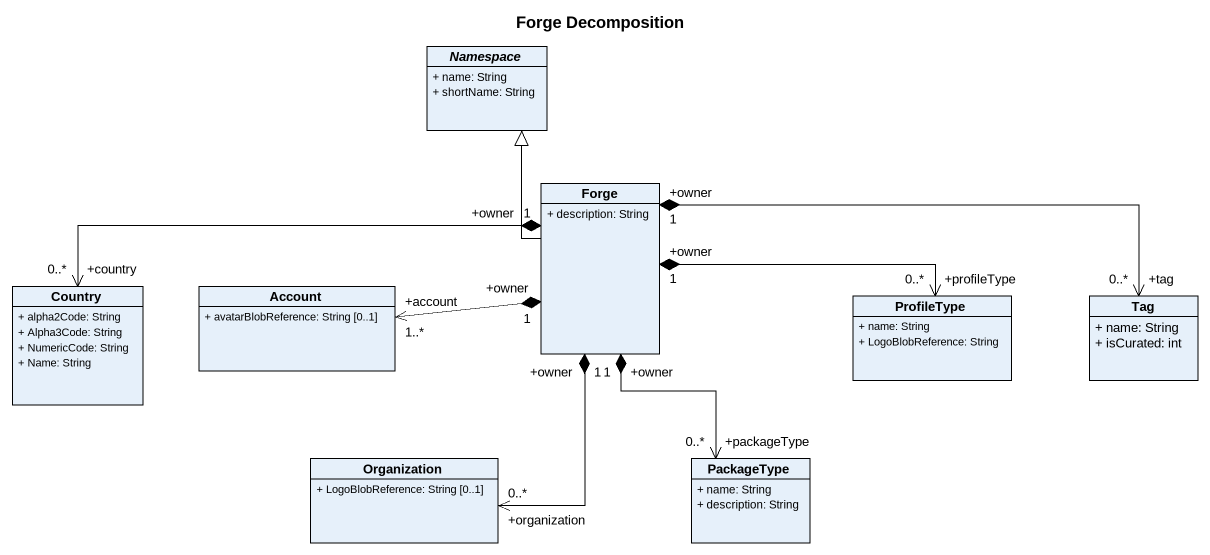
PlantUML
@startuml
title Forge Decomposition
hide circle
hide empty members
skinparam classAttributeIconSize 0
abstract class "Namespace" as Namespace_ {
  + name: String
  + shortName: String
}
class Forge {
  + description: String
}
class Country {
  + alpha2Code: String
  + Alpha3Code: String
  + NumericCode: String
  + Name: String
}
class Account {
  + avatarBlobReference: String [0..1]
}
class ProfileType {
  + name: String
  + LogoBlobReference: String
}
class Tag {
  + name: String
  + isCurated: int
}
class Organization {
  + LogoBlobReference: String [0..1]
}
class PackageType {
  + name: String
  + description: String
}
Forge -up-|> Namespace_
Forge "+owner\n1" *-left-> "+country\n0..*" Country
Forge "+owner\n1" *-left-> "+account\n1..*" Account
Forge "+owner\n1" *-right-> "+profileType\n0..*" ProfileType
Forge "+owner\n1" *-right-> "+tag\n0..*" Tag
Forge "+owner\n1" *--> "+organization\n0..*" Organization
Forge "+owner\n1" *--> "+packageType\n0..*" PackageType
@enduml
